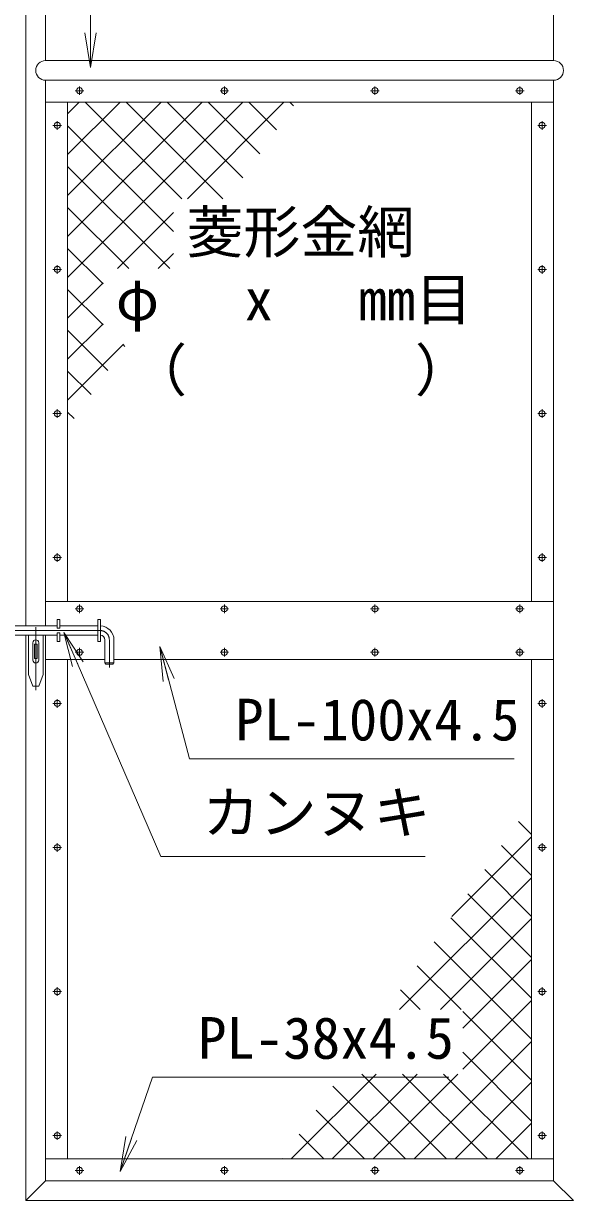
# Model space of a CAD drawing. Units: millimetres, scale not verified. Extents: x -6300 to 6300, y -4455 to 4455.
# Drawn here: x -4457 to -3516, y -1019 to 1015 of the extents above; entities that cross this region are included whole.
import ezdxf
from ezdxf.enums import TextEntityAlignment as Align

# ---------------------------------------------------------------- set-up
doc = ezdxf.new("R2010")
doc.units = ezdxf.units.MM
doc.header["$LTSCALE"] = 30
doc.linetypes.add('USER1', pattern=[50.8, 31.75, -6.35, 6.35, -6.35])
for name, color, linetype, lineweight in [('0-0_D-DCR-HCH', 7, 'Continuous', 9), ('0-1_D-STR1', 1, 'Continuous', 18), ('0-2_D-STR3', 3, 'Continuous', 13), ('0-3_D-BMK', 2, 'USER1', 13), ('0-6_D-STR-TXT', 7, 'Continuous', 9), ('0-8_0', 7, 'Continuous', 9)]:
    doc.layers.add(name, color=color, linetype=linetype, lineweight=lineweight)
doc.styles.add('ＭＳ ゴシック', font='')
doc.styles.get('ＭＳ ゴシック').set_extended_font_data('MS Gothic')

# ---------------------------------------------------------------- blocks, each defined once
blk = doc.blocks.new('ﾐ_f______Open')
at = {"layer": '0-8_0'}
blk.add_line((-30, 5), (0, 0), dxfattribs=at)
blk.add_lwpolyline([(-30, -5), (0, 0), (-30, 0)], dxfattribs=at)

msp = doc.modelspace()

# ---------------------------------------------------------------- linework, layer by layer
at = {"layer": '0-0_D-DCR-HCH'}
for p, q in [((-4380.49, 859.07), (-4360.62, 878.95)), ((-4380.49, 788.36), (-4289.9, 878.95)), ((-4380.49, 717.65), (-4219.19, 878.95)), ((-4380.49, 646.94), (-4148.48, 878.95)), ((-4380.49, 576.23), (-4077.77, 878.95)), ((-4183.54, 712.2), (-4350.3, 878.95)), ((-4112.83, 712.2), (-4279.59, 878.95)), ((-4078, 748.07), (-4208.88, 878.95)), ((-4173.82, 712.2), (-4007.06, 878.95)), ((-4048.88, 789.66), (-4138.17, 878.95)), ((-4019.76, 831.25), (-4067.45, 878.95)), ((-3990.64, 872.84), (-3996.74, 878.95)), ((-4197.5, 655.44), (-4380.49, 838.44)), ((-4204.11, 591.34), (-4380.49, 767.73)), ((-4274.82, 591.34), (-4380.49, 697.02)), ((-4294.67, 591.34), (-4197.5, 688.51)), ((-4319.04, 564.85), (-4380.49, 626.31)), ((-4223.96, 591.34), (-4197.5, 617.8)), ((-4380.49, 505.52), (-4319.04, 566.97)), ((-4319.04, 494.14), (-4380.49, 555.59)), ((-4380.49, 434.81), (-4319.04, 496.26)), ((-4310.97, 415.36), (-4380.49, 484.88)), ((-4380.49, 364.1), (-4284.03, 460.56)), ((-4281.85, 456.95), (-4285.46, 460.56)), ((-4340.09, 373.77), (-4380.49, 414.17)), ((-4369.21, 332.18), (-4380.49, 343.46)), ((-3579.49, -386.83), (-3602.25, -364.07)), ((-3717.21, -528.26), (-3579.49, -390.54)), ((-3579.49, -457.54), (-3631.37, -405.66)), ((-3579.49, -528.25), (-3660.49, -447.25)), ((-3807.45, -689.2), (-3579.49, -461.25)), ((-3579.49, -598.96), (-3689.61, -488.84)), ((-3736.74, -689.2), (-3579.49, -531.96)), ((-3579.49, -669.67), (-3718.73, -530.43)), ((-3579.49, -740.38), (-3747.86, -572.02)), ((-3698.25, -721.43), (-3579.49, -602.67)), ((-3701.38, -689.2), (-3776.98, -613.61)), ((-3772.09, -689.2), (-3806.1, -655.2)), ((-3698.25, -792.14), (-3579.49, -673.38)), ((-3579.49, -811.09), (-3698.25, -692.33)), ((-3782.45, -947.05), (-3579.49, -744.09)), ((-3579.49, -881.8), (-3698.25, -763.04)), ((-3994.58, -947.05), (-3848.09, -800.56)), ((-3923.87, -947.05), (-3777.38, -800.56)), ((-3726.38, -947.05), (-3872.87, -800.56)), ((-3853.16, -947.05), (-3706.67, -800.56)), ((-3655.67, -947.05), (-3802.16, -800.56)), ((-3584.96, -947.05), (-3731.45, -800.56)), ((-3797.09, -947.05), (-3922.58, -821.55)), ((-3711.74, -947.05), (-3579.49, -814.8)), ((-3867.8, -947.05), (-3951.7, -863.14)), ((-3641.03, -947.05), (-3579.49, -885.51)), ((-3938.51, -947.05), (-3980.83, -904.73)), ((-4009.22, -947.05), (-4009.95, -946.32))]:
    msp.add_line(p, q, dxfattribs=at)
at = {"layer": '0-1_D-STR1'}
for p, q in [((-4452.49, 1412.95), (-4452.49, -26.05)), ((-4418.49, 1412.95), (-4418.49, 950.95)), ((-3541.49, 950.95), (-3541.49, 1412.95)), ((-3541.49, 950.95), (-4418.49, 950.95)), ((-4418.49, 916.95), (-4418.49, -26.05)), ((-3541.49, 916.95), (-4418.49, 916.95)), ((-3541.49, -985.05), (-3541.49, 916.95)), ((-3541.49, 878.95), (-4418.49, 878.95)), ((-4380.49, 878.95), (-4380.49, 15.95)), ((-3579.49, 15.95), (-3579.49, 878.95)), ((-4418.49, 15.95), (-3541.49, 15.95)), ((-4452.49, -42.05), (-4452.49, -1019.05)), ((-4418.49, -42.05), (-4418.49, -985.05)), ((-4418.49, -84.05), (-4316.49, -84.05)), ((-4380.49, -84.05), (-4380.49, -947.05)), ((-4300.49, -84.05), (-3541.49, -84.05)), ((-3579.49, -947.05), (-3579.49, -84.05)), ((-4418.49, -947.05), (-3541.49, -947.05)), ((-4418.49, -985.05), (-4452.49, -1019.05)), ((-4418.49, -985.05), (-3541.49, -985.05)), ((-3541.49, -985.05), (-3507.49, -1019.05)), ((-4452.49, -1019.05), (-3507.49, -1019.05))]:
    msp.add_line(p, q, dxfattribs=at)
for centre, start, end in [((-4418.49, 933.95), 90, 270), ((-3541.49, 933.95), 270, 90)]:
    msp.add_arc(centre, 17, start, end, dxfattribs=at)
at = {"layer": '0-2_D-STR3'}
for p, q in [((-4398.49, -30.05), (-4398.49, -15.05)), ((-4398.49, -15.05), (-4393.99, -15.05)), ((-4328.49, -53.05), (-4328.49, -15.05)), ((-4328.49, -15.05), (-4323.99, -15.05)), ((-4323.99, -53.05), (-4323.99, -15.05)), ((-4472.74, -26.05), (-4398.49, -26.05)), ((-4398.49, -53.05), (-4398.49, -38.05)), ((-4398.49, -38.05), (-4393.99, -38.05)), ((-4393.99, -26.05), (-4328.49, -26.05)), ((-4393.99, -53.05), (-4393.99, -38.05)), ((-4472.74, -42.05), (-4398.49, -42.05)), ((-4447.99, -42.05), (-4447.99, -110.05)), ((-4440.49, -55.05), (-4440.49, -85.05)), ((-4437.74, -57.55), (-4437.74, -82.55)), ((-4437.74, -57.55), (-4433.24, -57.55)), ((-4433.24, -57.55), (-4433.24, -82.55)), ((-4430.49, -55.05), (-4430.49, -85.05)), ((-4422.99, -42.05), (-4422.99, -110.05)), ((-4398.49, -53.05), (-4393.99, -53.05)), ((-4393.99, -42.05), (-4328.49, -42.05)), ((-4328.49, -53.05), (-4323.99, -53.05)), ((-4316.49, -50.05), (-4316.49, -90.05)), ((-4300.49, -50.05), (-4300.49, -90.05)), ((-4437.74, -82.55), (-4433.24, -82.55)), ((-4316.49, -90.05), (-4314.49, -92.05)), ((-4316.49, -90.05), (-4300.49, -90.05)), ((-4314.49, -92.05), (-4302.49, -92.05)), ((-4302.49, -92.05), (-4300.49, -90.05)), ((-4440.49, -130.05), (-4447.99, -110.05)), ((-4430.49, -130.05), (-4422.99, -110.05)), ((-4440.49, -130.05), (-4430.49, -130.05))]:
    msp.add_line(p, q, dxfattribs=at)
msp.add_lwpolyline([(-4398.49, -30.05), (-4393.99, -30.05), (-4393.99, -15.05)], dxfattribs=at)
for centre in [(-4359.99, 898.95), (-4109.99, 898.95), (-3849.99, 898.95), (-3599.99, 898.95), (-4398.49, 838.95), (-3561.49, 838.95), (-4398.49, 589.95), (-3561.49, 589.95), (-4398.49, 340.95), (-3561.49, 340.95), (-4398.49, 91.95), (-3561.49, 91.95), (-4359.99, 3.45), (-4109.99, 3.45), (-3849.99, 3.45), (-3599.99, 3.45), (-4359.99, -71.55), (-4109.99, -71.55), (-3849.99, -71.55), (-3599.99, -71.55), (-4398.49, -160.05), (-3561.49, -160.05), (-4398.49, -409.05), (-3561.49, -409.05), (-4398.49, -658.05), (-3561.49, -658.05), (-4398.49, -907.05), (-3561.49, -907.05), (-4359.99, -967.05), (-4109.99, -967.05), (-3849.99, -967.05), (-3599.99, -967.05)]:
    msp.add_circle(centre, 5.25, dxfattribs=at)
for centre, radius, start, end in [((-4324.49, -50.05), 24, 0, 88.80625), ((-4435.49, -55.05), 5, 0, 180), ((-4324.49, -50.05), 8, 0, 86.41668), ((-4435.49, -85.05), 5, 180, 0)]:
    msp.add_arc(centre, radius, start, end, dxfattribs=at)
at = {"layer": '0-3_D-BMK'}
for p, q in [((-4352.55, 898.95), (-4367.43, 898.95)), ((-4359.99, 906.39), (-4359.99, 891.51)), ((-4102.55, 898.95), (-4117.43, 898.95)), ((-4109.99, 906.39), (-4109.99, 891.51)), ((-3842.55, 898.95), (-3857.43, 898.95)), ((-3849.99, 906.39), (-3849.99, 891.51)), ((-3592.55, 898.95), (-3607.43, 898.95)), ((-3599.99, 906.39), (-3599.99, 891.51)), ((-4391.05, 838.95), (-4405.93, 838.95)), ((-4398.49, 846.39), (-4398.49, 831.51)), ((-3554.05, 838.95), (-3568.93, 838.95)), ((-3561.49, 846.39), (-3561.49, 831.51)), ((-4405.93, 589.95), (-4391.05, 589.95)), ((-4398.49, 597.39), (-4398.49, 582.51)), ((-3554.05, 589.95), (-3568.93, 589.95)), ((-3561.49, 597.39), (-3561.49, 582.51)), ((-4398.49, 348.39), (-4398.49, 333.51)), ((-3561.49, 348.39), (-3561.49, 333.51)), ((-4405.93, 340.95), (-4391.05, 340.95)), ((-3554.05, 340.95), (-3568.93, 340.95)), ((-4391.05, 91.95), (-4405.93, 91.95)), ((-4398.49, 99.39), (-4398.49, 84.51)), ((-3554.05, 91.95), (-3568.93, 91.95)), ((-3561.49, 99.39), (-3561.49, 84.51)), ((-4352.55, 3.45), (-4367.43, 3.45)), ((-4359.99, 10.89), (-4359.99, -3.99)), ((-4102.55, 3.45), (-4117.43, 3.45)), ((-4109.99, 10.89), (-4109.99, -3.99)), ((-3842.55, 3.45), (-3857.43, 3.45)), ((-3849.99, 10.89), (-3849.99, -3.99)), ((-3592.55, 3.45), (-3607.43, 3.45)), ((-3599.99, 10.89), (-3599.99, -3.99)), ((-4552.36, -34.05), (-4324.49, -34.05)), ((-4435.49, -28.05), (-4435.49, -137.05)), ((-4308.49, -50.05), (-4308.49, -97.87)), ((-4352.55, -71.55), (-4367.43, -71.55)), ((-4359.99, -64.11), (-4359.99, -78.99)), ((-4102.55, -71.55), (-4117.43, -71.55)), ((-4109.99, -64.11), (-4109.99, -78.99)), ((-3842.55, -71.55), (-3857.43, -71.55)), ((-3849.99, -64.11), (-3849.99, -78.99)), ((-3592.55, -71.55), (-3607.43, -71.55)), ((-3599.99, -64.11), (-3599.99, -78.99)), ((-4391.05, -160.05), (-4405.93, -160.05)), ((-4398.49, -152.61), (-4398.49, -167.49)), ((-3554.05, -160.05), (-3568.93, -160.05)), ((-3561.49, -152.61), (-3561.49, -167.49)), ((-4398.49, -401.61), (-4398.49, -416.49)), ((-3561.49, -401.61), (-3561.49, -416.49)), ((-4391.05, -409.05), (-4405.93, -409.05)), ((-3554.05, -409.05), (-3568.93, -409.05)), ((-4398.49, -650.61), (-4398.49, -665.49)), ((-3561.49, -650.61), (-3561.49, -665.49)), ((-4391.05, -658.05), (-4405.93, -658.05)), ((-3554.05, -658.05), (-3568.93, -658.05)), ((-4391.05, -907.05), (-4405.93, -907.05)), ((-4398.49, -899.61), (-4398.49, -914.49)), ((-3554.05, -907.05), (-3568.93, -907.05)), ((-3561.49, -899.61), (-3561.49, -914.49)), ((-4352.55, -967.05), (-4367.43, -967.05)), ((-4359.99, -959.61), (-4359.99, -974.49)), ((-4102.55, -967.05), (-4117.43, -967.05)), ((-4109.99, -959.61), (-4109.99, -974.49)), ((-3842.55, -967.05), (-3857.43, -967.05)), ((-3849.99, -959.61), (-3849.99, -974.49)), ((-3592.55, -967.05), (-3607.43, -967.05)), ((-3599.99, -959.61), (-3599.99, -974.49))]:
    msp.add_line(p, q, dxfattribs=at)
msp.add_arc((-4324.49, -50.05), 16, 0, 90, dxfattribs=at)
at = {"layer": '0-6_D-STR-TXT'}
msp.add_line((-4341.04, 1715.89), (-4341.04, 941), dxfattribs=at)
for points in [[(-3763.43, -424.36), (-4219.38, -424.36), (-4386.14, -39.03)], [(-3609.7, -255.81), (-4169.97, -255.81), (-4220.98, -63.36)], [(-3722.53, -806), (-4234.06, -806), (-4289.25, -966.84)]]:
    msp.add_lwpolyline(points, dxfattribs=at)

# ---------------------------------------------------------------- block references
at = {"layer": '0-6_D-STR-TXT', "xscale": 2, "yscale": 2}
for p, rotation in [((-4341.04, 939), 270), ((-4386.93, -37.2), 113.40164), ((-4221.5, -61.42), 104.84646), ((-4289.9, -968.73), 251.06303)]:
    msp.add_blockref('ﾐ_f______Open', p, dxfattribs=dict(at, rotation=rotation))

# ---------------------------------------------------------------- texts
at = {"layer": '0-6_D-STR-TXT', "style": 'ＭＳ ゴシック'}
for s, p in [('菱形金網', (-4175.42, 597.05)), ('φ\u3000 x\u3000 mm目', (-4297.24, 480.67)), ('（\u3000\u3000\u3000\u3000）', (-4272.88, 358.19)), ('PL-100x4.5', (-4091.3, -245.69)), ('カンヌキ', (-4147.56, -406.25)), ('PL-38x4.5', (-4155.39, -795.88))]:
    msp.add_text(s, height=72.14, dxfattribs=at).set_placement(p, align=Align.BOTTOM_LEFT)

doc.saveas('drawing.dxf')
